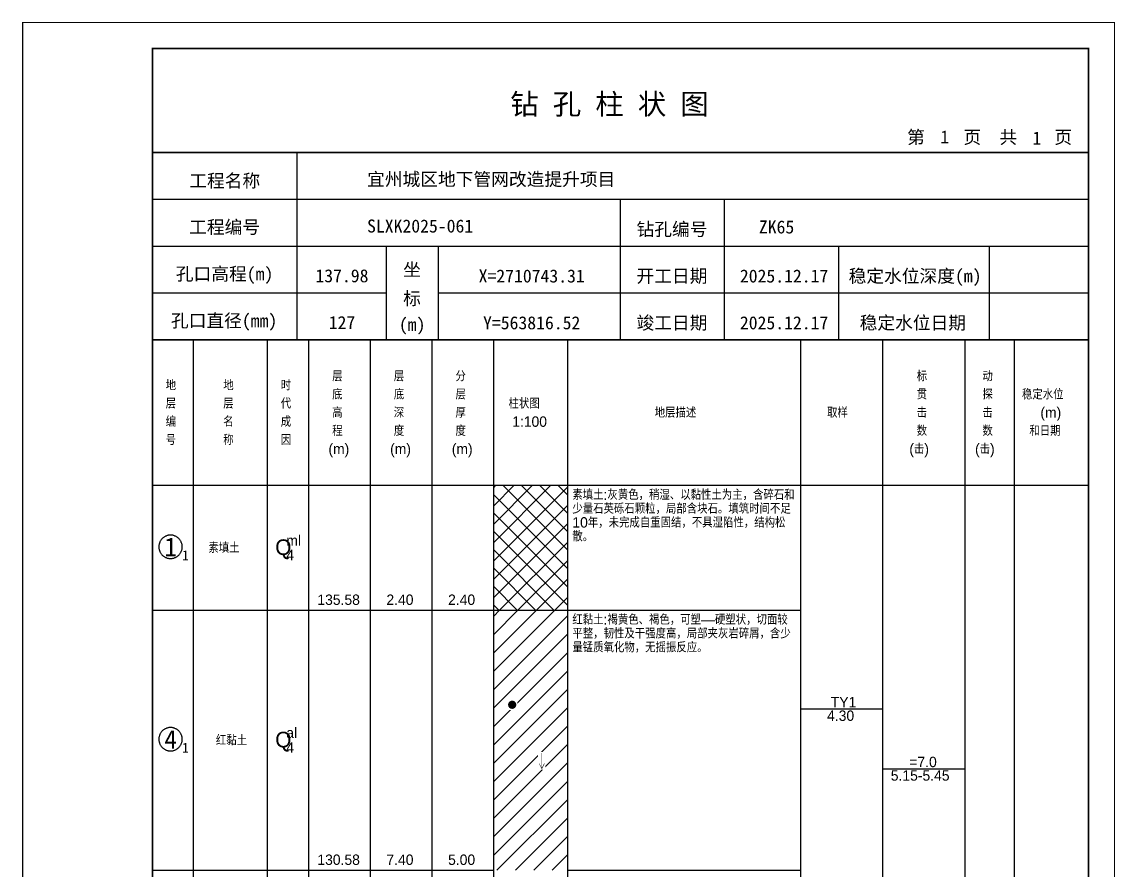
# Model space of a CAD drawing. Header units: millimetres. Extents: x 12489 to 89920, y 4630 to 4927.
# Drawn here: x 52529.3 to 52739.6, y 4763.7 to 4926.8 of the extents above; entities that cross this region are included whole.
import ezdxf
from ezdxf.enums import TextEntityAlignment as Align

# ---------------------------------------------------------------- set-up
doc = ezdxf.new("R2010")
doc.units = ezdxf.units.MM
doc.layers.add('GICAD_QUYANG', color=7, linetype='Continuous')
doc.layers.add('ZZT_TC', color=7, linetype='Continuous')
doc.styles.add('成果图图块', font='', dxfattribs={"height": 2.5})
doc.styles.add('成果图模板', font='')
doc.styles.add('成果图模板标题', font='simhei.ttf')
doc.styles.add('成果图表体', font='Comfont.shx', dxfattribs={"height": 2, "bigfont": 'Hztxt12a.shx'})
doc.styles.get('成果图图块').set_extended_font_data('FangSong_GB2312')
doc.styles.get('成果图模板').set_extended_font_data('FangSong_GB2312')

# ---------------------------------------------------------------- blocks, each defined once
blk = doc.blocks.new('DCBH-1-1-1347', base_point=(0.3, -0.11))
at = {"layer": 'ZZT_TC', "color": 7}
blk.add_polyline3d([(-0.19, 2.31, 0), (-0.3, 2.31, 0), (-0.41, 2.3, 0), (-0.52, 2.29, 0), (-0.63, 2.27, 0), (-0.73, 2.24, 0), (-0.84, 2.21, 0), (-0.95, 2.18, 0), (-1.05, 2.14, 0), (-1.15, 2.09, 0), (-1.25, 2.04, 0), (-1.35, 1.99, 0), (-1.44, 1.93, 0), (-1.53, 1.87, 0), (-1.62, 1.8, 0), (-1.7, 1.73, 0), (-1.78, 1.65, 0), (-1.86, 1.57, 0), (-1.93, 1.49, 0), (-2, 1.4, 0), (-2.06, 1.31, 0), (-2.12, 1.22, 0), (-2.17, 1.12, 0), (-2.22, 1.02, 0), (-2.27, 0.92, 0), (-2.31, 0.82, 0), (-2.34, 0.71, 0), (-2.37, 0.61, 0), (-2.4, 0.5, 0), (-2.41, 0.39, 0), (-2.43, 0.28, 0), (-2.44, 0.17, 0), (-2.44, 0.06, 0), (-2.44, -0.05, 0), (-2.43, -0.16, 0), (-2.41, -0.27, 0), (-2.4, -0.38, 0), (-2.37, -0.49, 0), (-2.34, -0.6, 0), (-2.31, -0.7, 0), (-2.27, -0.8, 0), (-2.22, -0.9, 0), (-2.17, -1, 0), (-2.12, -1.1, 0), (-2.06, -1.19, 0), (-2, -1.28, 0), (-1.93, -1.37, 0), (-1.86, -1.45, 0), (-1.78, -1.53, 0), (-1.7, -1.61, 0), (-1.62, -1.68, 0), (-1.53, -1.75, 0), (-1.44, -1.81, 0), (-1.35, -1.87, 0), (-1.25, -1.93, 0), (-1.15, -1.98, 0), (-1.05, -2.02, 0), (-0.95, -2.06, 0), (-0.84, -2.1, 0), (-0.73, -2.13, 0), (-0.63, -2.15, 0), (-0.52, -2.17, 0), (-0.41, -2.18, 0), (-0.3, -2.19, 0), (-0.19, -2.19, 0), (-0.08, -2.19, 0), (0.03, -2.18, 0), (0.14, -2.17, 0), (0.25, -2.15, 0), (0.36, -2.13, 0), (0.47, -2.1, 0), (0.57, -2.06, 0), (0.67, -2.02, 0), (0.77, -1.98, 0), (0.87, -1.93, 0), (0.97, -1.87, 0), (1.06, -1.81, 0), (1.15, -1.75, 0), (1.24, -1.68, 0), (1.32, -1.61, 0), (1.4, -1.53, 0), (1.48, -1.45, 0), (1.55, -1.37, 0), (1.62, -1.28, 0), (1.68, -1.19, 0), (1.74, -1.1, 0), (1.8, -1, 0), (1.85, -0.9, 0), (1.89, -0.8, 0), (1.93, -0.7, 0), (1.97, -0.6, 0), (2, -0.49, 0), (2.02, -0.38, 0), (2.04, -0.27, 0), (2.05, -0.16, 0), (2.06, -0.05, 0), (2.06, 0.06, 0), (2.06, 0.17, 0), (2.05, 0.28, 0), (2.04, 0.39, 0), (2.02, 0.5, 0), (2, 0.61, 0), (1.97, 0.71, 0), (1.93, 0.82, 0), (1.89, 0.92, 0), (1.85, 1.02, 0), (1.8, 1.12, 0), (1.74, 1.22, 0), (1.68, 1.31, 0), (1.62, 1.4, 0), (1.55, 1.49, 0), (1.48, 1.57, 0), (1.4, 1.65, 0), (1.32, 1.73, 0), (1.24, 1.8, 0), (1.15, 1.87, 0), (1.06, 1.93, 0), (0.97, 1.99, 0), (0.87, 2.04, 0), (0.77, 2.09, 0), (0.67, 2.14, 0), (0.57, 2.18, 0), (0.47, 2.21, 0), (0.36, 2.24, 0), (0.25, 2.27, 0), (0.14, 2.29, 0), (0.03, 2.3, 0), (-0.08, 2.31, 0), (-0.19, 2.31, 0)], dxfattribs=at)
at = {"style": '成果图图块'}
blk.add_text('1', height=3.57, dxfattribs=at).set_placement((-0.16, -1.74), align=Align.CENTER)
blk.add_text('1', height=1.91, dxfattribs=at).set_placement((2.03, -2.53))
blk = doc.blocks.new('DCBH-1-1-1348', base_point=(0.3, -0.11))
at = {"layer": 'ZZT_TC', "color": 7}
blk.add_polyline3d([(-0.19, 2.31, 0), (-0.3, 2.31, 0), (-0.41, 2.3, 0), (-0.52, 2.29, 0), (-0.63, 2.27, 0), (-0.73, 2.24, 0), (-0.84, 2.21, 0), (-0.95, 2.18, 0), (-1.05, 2.14, 0), (-1.15, 2.09, 0), (-1.25, 2.04, 0), (-1.35, 1.99, 0), (-1.44, 1.93, 0), (-1.53, 1.87, 0), (-1.62, 1.8, 0), (-1.7, 1.73, 0), (-1.78, 1.65, 0), (-1.86, 1.57, 0), (-1.93, 1.49, 0), (-2, 1.4, 0), (-2.06, 1.31, 0), (-2.12, 1.22, 0), (-2.17, 1.12, 0), (-2.22, 1.02, 0), (-2.27, 0.92, 0), (-2.31, 0.82, 0), (-2.34, 0.71, 0), (-2.37, 0.61, 0), (-2.4, 0.5, 0), (-2.41, 0.39, 0), (-2.43, 0.28, 0), (-2.44, 0.17, 0), (-2.44, 0.06, 0), (-2.44, -0.05, 0), (-2.43, -0.16, 0), (-2.41, -0.27, 0), (-2.4, -0.38, 0), (-2.37, -0.49, 0), (-2.34, -0.6, 0), (-2.31, -0.7, 0), (-2.27, -0.8, 0), (-2.22, -0.9, 0), (-2.17, -1, 0), (-2.12, -1.1, 0), (-2.06, -1.19, 0), (-2, -1.28, 0), (-1.93, -1.37, 0), (-1.86, -1.45, 0), (-1.78, -1.53, 0), (-1.7, -1.61, 0), (-1.62, -1.68, 0), (-1.53, -1.75, 0), (-1.44, -1.81, 0), (-1.35, -1.87, 0), (-1.25, -1.93, 0), (-1.15, -1.98, 0), (-1.05, -2.02, 0), (-0.95, -2.06, 0), (-0.84, -2.1, 0), (-0.73, -2.13, 0), (-0.63, -2.15, 0), (-0.52, -2.17, 0), (-0.41, -2.18, 0), (-0.3, -2.19, 0), (-0.19, -2.19, 0), (-0.08, -2.19, 0), (0.03, -2.18, 0), (0.14, -2.17, 0), (0.25, -2.15, 0), (0.36, -2.13, 0), (0.47, -2.1, 0), (0.57, -2.06, 0), (0.67, -2.02, 0), (0.77, -1.98, 0), (0.87, -1.93, 0), (0.97, -1.87, 0), (1.06, -1.81, 0), (1.15, -1.75, 0), (1.24, -1.68, 0), (1.32, -1.61, 0), (1.4, -1.53, 0), (1.48, -1.45, 0), (1.55, -1.37, 0), (1.62, -1.28, 0), (1.68, -1.19, 0), (1.74, -1.1, 0), (1.8, -1, 0), (1.85, -0.9, 0), (1.89, -0.8, 0), (1.93, -0.7, 0), (1.97, -0.6, 0), (2, -0.49, 0), (2.02, -0.38, 0), (2.04, -0.27, 0), (2.05, -0.16, 0), (2.06, -0.05, 0), (2.06, 0.06, 0), (2.06, 0.17, 0), (2.05, 0.28, 0), (2.04, 0.39, 0), (2.02, 0.5, 0), (2, 0.61, 0), (1.97, 0.71, 0), (1.93, 0.82, 0), (1.89, 0.92, 0), (1.85, 1.02, 0), (1.8, 1.12, 0), (1.74, 1.22, 0), (1.68, 1.31, 0), (1.62, 1.4, 0), (1.55, 1.49, 0), (1.48, 1.57, 0), (1.4, 1.65, 0), (1.32, 1.73, 0), (1.24, 1.8, 0), (1.15, 1.87, 0), (1.06, 1.93, 0), (0.97, 1.99, 0), (0.87, 2.04, 0), (0.77, 2.09, 0), (0.67, 2.14, 0), (0.57, 2.18, 0), (0.47, 2.21, 0), (0.36, 2.24, 0), (0.25, 2.27, 0), (0.14, 2.29, 0), (0.03, 2.3, 0), (-0.08, 2.31, 0), (-0.19, 2.31, 0)], dxfattribs=at)
at = {"style": '成果图图块'}
blk.add_text('4', height=3.57, dxfattribs=at).set_placement((-0.16, -1.74), align=Align.CENTER)
blk.add_text('1', height=1.91, dxfattribs=at).set_placement((2.03, -2.53))
blk = doc.blocks.new('gkqy1.dwg', base_point=(0.8, 0))
blk.add_wipeout([(-0.2, -0.2), (1.8, -0.2), (1.8, 1.8), (-0.2, 1.8)])
at = {"layer": 'GICAD_QUYANG'}
h = blk.add_hatch(color=7, dxfattribs=at)
edge = h.paths.add_edge_path()
edge.add_arc((0.8, 0.8), 0.8, 0, 360)
blk = doc.blocks.new('zztSLbg.dwg', base_point=(0.5, 0))
blk.add_wipeout([(-0.2, -0.2), (1.2, -0.2), (1.2, 3.2), (-0.2, 3.2)])
at = {"color": 7, "const_width": 0.1}
for points in [[(0.5, 3), (0.5, 0)], [(0, 1), (0.5, 0), (1, 1)]]:
    blk.add_lwpolyline(points, dxfattribs=at)
blk = doc.blocks.new('钻孔柱状图路桥昇龙制图梁世成校核莫家里.dwg183', base_point=(25, 236))
for p, q in [((52.82, 236), (52.82, 272)), ((25, 263), (205, 263)), ((115, 236), (115, 263)), ((135, 236), (135, 263)), ((25, 254), (205, 254)), ((70, 236), (70, 254)), ((80, 236), (80, 254)), ((157, 236), (157, 254)), ((185.95, 236), (185.95, 254)), ((25, 245), (70, 245)), ((80, 245), (205, 245))]:
    blk.add_line(p, q)
for points, const_width in [([(0, 0), (210, 0), (210, 297), (0, 297)], 0.25), ([(25, 5), (205, 5), (205, 292), (25, 292)], 0.3)]:
    blk.add_lwpolyline(points, close=True, dxfattribs=dict(const_width=const_width))
at = {"const_width": 0.3}
for points in [[(25, 272), (205, 272)], [(25, 236), (205, 236)]]:
    blk.add_lwpolyline(points, dxfattribs=at)
for s, height, style, p in [('钻 孔 柱 状 图', 4, '成果图模板标题', (93.8, 279.31)), ('第', 2.5, '成果图模板', (170.12, 273.7)), ('页', 2.5, '成果图模板', (180.96, 273.7)), ('共', 2.5, '成果图模板', (187.88, 273.7)), ('页', 2.5, '成果图模板', (198.44, 273.7)), ('工程名称', 2.5, '成果图模板', (32.07, 265.32)), ('宜州城区地下管网改造提升项目', 2.5, '成果图模板', (66.26, 265.61)), ('工程编号', 2.5, '成果图模板', (32.05, 256.41)), ('SLXK2025-061', 2.5, '成果图模板', (66.26, 256.61)), ('钻孔编号', 2.5, '成果图模板', (118.08, 256)), ('ZK65', 2.5, '成果图模板', (141.61, 256.43)), ('孔口高程(m)', 2.5, '成果图模板', (29.48, 247.41)), ('坐', 2.5, '成果图模板', (73.21, 248.24)), ('开工日期', 2.5, '成果图模板', (118.08, 247)), ('稳定水位深度(m)', 2.5, '成果图模板', (158.86, 247)), ('标', 2.5, '成果图模板', (73.21, 242.7)), ('孔口直径(mm)', 2.5, '成果图模板', (28.54, 238.41)), ('(m) ', 2.5, '成果图模板', (72.38, 237.65)), ('竣工日期', 2.5, '成果图模板', (118.08, 238)), ('稳定水位日期', 2.5, '成果图模板', (160.99, 238))]:
    blk.add_text(s, height=height, dxfattribs=dict(style=style)).set_placement(p)
at = {"style": '成果图模板'}
for s, p in [('1', (177.35, 273.74)), ('1', (195.08, 273.53)), ('137.98', (61.43, 247.04)), ('X=2710743.31', (97.92, 247)), ('2025.12.17', (146.46, 247)), ('127', (61.43, 238.04)), ('Y=563816.52', (97.92, 238)), ('2025.12.17', (146.46, 238))]:
    blk.add_text(s, height=2.5, dxfattribs=at).set_placement(p, align=Align.CENTER)

msp = doc.modelspace()

# ---------------------------------------------------------------- hatches: boundary and pattern name
at = {"linetype": 'Continuous'}
h = msp.add_hatch(dxfattribs=at)
h.set_pattern_fill('GKSTT', scale=0.5, style=0, pattern_type=2)
h.set_pattern_definition([(45, (0, 0), (-1.76776695, 1.76776695), []), (135, (0, 0), (-1.76776695, -1.76776695), [])])
h.paths.add_polyline_path([(52620.06, 4813.71), (52634.29, 4813.71), (52634.29, 4837.71), (52620.06, 4837.71)])
h = msp.add_hatch(dxfattribs=at)
h.set_pattern_fill('GKNXT', scale=0.5, style=0, pattern_type=2)
h.set_pattern_definition([(45, (0, 0), (-1.76776695, 1.76776695), [])])
h.paths.add_polyline_path([(52620.06, 4763.71), (52634.29, 4763.71), (52634.29, 4813.71), (52620.06, 4813.71)])

# ---------------------------------------------------------------- linework, layer by layer
at = {"color": 0}
for p, q in [((52554.45, 4837.71), (52562.35, 4837.71)), ((52554.45, 4813.71), (52554.45, 4837.71)), ((52562.35, 4813.71), (52562.35, 4837.71)), ((52554.45, 4813.71), (52562.35, 4813.71)), ((52554.45, 4813.71), (52562.35, 4813.71)), ((52554.45, 4763.71), (52554.45, 4813.71)), ((52562.35, 4763.71), (52562.35, 4813.71)), ((52554.45, 4763.71), (52562.35, 4763.71))]:
    msp.add_line(p, q, dxfattribs=at)
for points in [[(52554.45, 4865.71), (52562.35, 4865.71)], [(52554.45, 4837.71), (52554.45, 4865.71)], [(52562.35, 4837.71), (52562.35, 4865.71)], [(52562.35, 4865.71), (52576.58, 4865.71)], [(52562.35, 4837.71), (52562.35, 4865.71)], [(52576.58, 4837.71), (52576.58, 4865.71)], [(52576.58, 4865.71), (52584.49, 4865.71)], [(52576.58, 4837.71), (52576.58, 4865.71)], [(52584.49, 4837.71), (52584.49, 4865.71)], [(52584.49, 4865.71), (52596.35, 4865.71)], [(52584.49, 4837.71), (52584.49, 4865.71)], [(52596.35, 4837.71), (52596.35, 4865.71)], [(52596.35, 4865.71), (52608.2, 4865.71)], [(52596.35, 4837.71), (52596.35, 4865.71)], [(52608.2, 4837.71), (52608.2, 4865.71)], [(52608.2, 4865.71), (52620.06, 4865.71)], [(52608.2, 4837.71), (52608.2, 4865.71)], [(52620.06, 4837.71), (52620.06, 4865.71)], [(52620.06, 4865.71), (52634.29, 4865.71)], [(52620.06, 4837.71), (52620.06, 4865.71)], [(52634.29, 4837.71), (52634.29, 4865.71)], [(52634.29, 4865.71), (52679.11, 4865.71)], [(52634.29, 4837.71), (52634.29, 4865.71)], [(52679.11, 4837.71), (52679.11, 4865.71)], [(52679.11, 4865.71), (52694.92, 4865.71)], [(52679.11, 4837.71), (52679.11, 4865.71)], [(52694.92, 4837.71), (52694.92, 4865.71)], [(52694.92, 4865.71), (52710.73, 4865.71)], [(52694.92, 4837.71), (52694.92, 4865.71)], [(52710.73, 4837.71), (52710.73, 4865.71)], [(52710.73, 4865.71), (52720.22, 4865.71)], [(52710.73, 4837.71), (52710.73, 4865.71)], [(52720.22, 4837.71), (52720.22, 4865.71)], [(52720.22, 4865.71), (52734.45, 4865.71)], [(52720.22, 4837.71), (52720.22, 4865.71)], [(52734.45, 4837.71), (52734.45, 4865.71)], [(52554.45, 4837.71), (52562.35, 4837.71)], [(52554.45, 4643.71), (52554.45, 4837.71)], [(52554.45, 4837.71), (52562.35, 4837.71)], [(52562.35, 4643.71), (52562.35, 4837.71)], [(52562.35, 4837.71), (52576.58, 4837.71)], [(52562.35, 4643.71), (52562.35, 4837.71)], [(52562.35, 4837.71), (52576.58, 4837.71)], [(52562.35, 4837.71), (52576.58, 4837.71)], [(52562.35, 4813.71), (52562.35, 4837.71)], [(52576.58, 4643.71), (52576.58, 4837.71)], [(52576.58, 4813.71), (52576.58, 4837.71)], [(52576.58, 4837.71), (52584.49, 4837.71)], [(52576.58, 4643.71), (52576.58, 4837.71)], [(52576.58, 4837.71), (52584.49, 4837.71)], [(52576.58, 4837.71), (52584.49, 4837.71)], [(52576.58, 4813.71), (52576.58, 4837.71)], [(52584.49, 4643.71), (52584.49, 4837.71)], [(52584.49, 4813.71), (52584.49, 4837.71)], [(52584.49, 4837.71), (52596.35, 4837.71)], [(52584.49, 4643.71), (52584.49, 4837.71)], [(52584.49, 4837.71), (52596.35, 4837.71)], [(52584.49, 4837.71), (52596.35, 4837.71)], [(52584.49, 4813.71), (52584.49, 4837.71)], [(52596.35, 4643.71), (52596.35, 4837.71)], [(52596.35, 4813.71), (52596.35, 4837.71)], [(52596.35, 4837.71), (52608.2, 4837.71)], [(52596.35, 4643.71), (52596.35, 4837.71)], [(52596.35, 4837.71), (52608.2, 4837.71)], [(52596.35, 4837.71), (52608.2, 4837.71)], [(52596.35, 4813.71), (52596.35, 4837.71)], [(52608.2, 4643.71), (52608.2, 4837.71)], [(52608.2, 4813.71), (52608.2, 4837.71)], [(52608.2, 4837.71), (52620.06, 4837.71)], [(52608.2, 4643.71), (52608.2, 4837.71)], [(52608.2, 4837.71), (52620.06, 4837.71)], [(52608.2, 4837.71), (52620.06, 4837.71)], [(52608.2, 4813.71), (52608.2, 4837.71)], [(52620.06, 4643.71), (52620.06, 4837.71)], [(52620.06, 4813.71), (52620.06, 4837.71)], [(52620.06, 4837.71), (52634.29, 4837.71)], [(52620.06, 4643.71), (52620.06, 4837.71)], [(52620.06, 4837.71), (52634.29, 4837.71)], [(52634.29, 4643.71), (52634.29, 4837.71)], [(52634.29, 4837.71), (52679.11, 4837.71)], [(52634.29, 4643.71), (52634.29, 4837.71)], [(52634.29, 4837.71), (52679.11, 4837.71)], [(52634.29, 4837.71), (52679.11, 4837.71)], [(52634.29, 4813.71), (52634.29, 4837.71)], [(52679.11, 4643.71), (52679.11, 4837.71)], [(52679.11, 4813.71), (52679.11, 4837.71)], [(52679.11, 4837.71), (52694.92, 4837.71)], [(52679.11, 4643.71), (52679.11, 4837.71)], [(52679.11, 4837.71), (52694.92, 4837.71)], [(52694.92, 4643.71), (52694.92, 4837.71)], [(52694.92, 4837.71), (52710.73, 4837.71)], [(52694.92, 4643.71), (52694.92, 4837.71)], [(52694.92, 4837.71), (52710.73, 4837.71)], [(52710.73, 4643.71), (52710.73, 4837.71)], [(52710.73, 4837.71), (52720.22, 4837.71)], [(52710.73, 4643.71), (52710.73, 4837.71)], [(52710.73, 4837.71), (52720.22, 4837.71)], [(52720.22, 4643.71), (52720.22, 4837.71)], [(52720.22, 4837.71), (52734.45, 4837.71)], [(52720.22, 4643.71), (52720.22, 4837.71)], [(52720.22, 4837.71), (52734.45, 4837.71)], [(52734.45, 4643.71), (52734.45, 4837.71)], [(52562.35, 4813.71), (52576.58, 4813.71)], [(52562.35, 4813.71), (52576.58, 4813.71)], [(52562.35, 4763.71), (52562.35, 4813.71)], [(52576.58, 4763.71), (52576.58, 4813.71)], [(52576.58, 4813.71), (52584.49, 4813.71)], [(52576.58, 4813.71), (52584.49, 4813.71)], [(52576.58, 4763.71), (52576.58, 4813.71)], [(52584.49, 4763.71), (52584.49, 4813.71)], [(52584.49, 4813.71), (52596.35, 4813.71)], [(52584.49, 4813.71), (52596.35, 4813.71)], [(52584.49, 4763.71), (52584.49, 4813.71)], [(52596.35, 4763.71), (52596.35, 4813.71)], [(52596.35, 4813.71), (52608.2, 4813.71)], [(52596.35, 4813.71), (52608.2, 4813.71)], [(52596.35, 4763.71), (52596.35, 4813.71)], [(52608.2, 4763.71), (52608.2, 4813.71)], [(52608.2, 4813.71), (52620.06, 4813.71)], [(52608.2, 4813.71), (52620.06, 4813.71)], [(52608.2, 4763.71), (52608.2, 4813.71)], [(52620.06, 4763.71), (52620.06, 4813.71)], [(52634.29, 4813.71), (52679.11, 4813.71)], [(52634.29, 4813.71), (52679.11, 4813.71)], [(52634.29, 4763.71), (52634.29, 4813.71)], [(52679.11, 4763.71), (52679.11, 4813.71)], [(52679.11, 4794.71), (52694.92, 4794.71)], [(52694.92, 4783.21), (52710.73, 4783.21)], [(52562.35, 4763.71), (52576.58, 4763.71)], [(52576.58, 4763.71), (52584.49, 4763.71)], [(52584.49, 4763.71), (52596.35, 4763.71)], [(52596.35, 4763.71), (52608.2, 4763.71)], [(52608.2, 4763.71), (52620.06, 4763.71)], [(52634.29, 4763.71), (52679.11, 4763.71)]]:
    msp.add_lwpolyline(points, dxfattribs=at)
at = {"color": 7, "flags": 128}
msp.add_lwpolyline([(52620.06, 4813.71), (52634.29, 4813.71)], dxfattribs=at)

# ---------------------------------------------------------------- block references
for name, p in [('DCBH-1-1-1347', (52558.4, 4825.71)), ('DCBH-1-1-1348', (52558.4, 4788.71))]:
    msp.add_blockref(name, p)

# ---------------------------------------------------------------- texts
at = {"color": 0, "style": '成果图表体'}
for s, height, p in [('层', 2, (52589, 4857.71)), ('层', 2, (52600.85, 4857.71)), ('分', 2, (52612.71, 4857.71)), ('标', 2, (52701.41, 4857.71)), ('动', 2, (52714.05, 4857.71)), ('地', 2, (52556.98, 4855.96)), ('地', 2, (52568.05, 4855.96)), ('时', 2, (52579.11, 4855.96)), ('底', 2, (52589, 4854.21)), ('底', 2, (52600.85, 4854.21)), ('层', 2, (52612.71, 4854.21)), ('贯', 2, (52701.41, 4854.21)), ('探', 2, (52714.05, 4854.21)), ('稳定水位', 2, (52721.65, 4854.21)), ('层', 2, (52556.98, 4852.46)), ('层', 2, (52568.05, 4852.46)), ('代', 2, (52579.11, 4852.46)), ('高', 2, (52589, 4850.71)), ('深', 2, (52600.85, 4850.71)), ('厚', 2, (52612.71, 4850.71)), ('柱状图', 2, (52622.91, 4852.46)), ('地层描述', 2, (52651.02, 4850.71)), ('取样', 2, (52684.18, 4850.71)), ('击', 2, (52701.41, 4850.71)), ('击', 2, (52714.05, 4850.71)), ('(m)', 2, (52725.2, 4850.71)), ('编', 2, (52556.98, 4848.96)), ('名', 2, (52568.05, 4848.96)), ('成', 2, (52579.11, 4848.96)), ('1:100', 2, (52623.62, 4848.96)), ('程', 2, (52589, 4847.21)), ('度', 2, (52600.85, 4847.21)), ('度', 2, (52612.71, 4847.21)), ('数', 2, (52701.41, 4847.21)), ('数', 2, (52714.05, 4847.21)), ('和日期', 2, (52723.07, 4847.21)), ('号', 2, (52556.98, 4845.46)), ('称', 2, (52568.05, 4845.46)), ('因', 2, (52579.11, 4845.46)), ('(m)', 2, (52588.28, 4843.71)), ('(m)', 2, (52600.14, 4843.71)), ('(m)', 2, (52612, 4843.71)), ('(击)', 2, (52699.99, 4843.71)), ('(击)', 2, (52712.63, 4843.71)), ('Q', 3, (52578.05, 4824.31)), ('ml', 2, (52580.18, 4826.11)), ('素填土', 2, (52565.2, 4824.71)), ('4', 2, (52580.18, 4823.31)), ('135.58', 2, (52586.15, 4814.71)), ('2.40', 2, (52599.43, 4814.71)), ('2.40', 2, (52611.29, 4814.71)), ('TY1', 2, (52684.89, 4795.01)), ('4.30', 2, (52684.18, 4792.41)), ('红黏土', 2, (52566.63, 4787.71)), ('Q', 3, (52578.05, 4787.31)), ('al', 2, (52580.18, 4789.11)), ('4', 2, (52580.18, 4786.31)), ('=7.0', 2, (52699.99, 4783.51)), ('5.15-5.45', 2, (52696.43, 4780.91)), ('130.58', 2, (52586.15, 4764.71)), ('7.40', 2, (52599.43, 4764.71)), ('5.00', 2, (52611.29, 4764.71))]:
    msp.add_text(s, height=height, dxfattribs=at).set_placement(p)
at = {"color": 0, "char_height": 2, "width": 43.0292, "attachment_point": 1, "line_spacing_factor": 0.8, "style": '成果图表体'}
for s, insert in [('素填土:灰黄色，稍湿、以黏性土为主，含碎石和少量石英砾石颗粒，局部含块石。填筑时间不足10年，未完成自重固结，不具湿陷性，结构松散。', (52635.19, 4836.91)), ('红黏土:褐黄色、褐色，可塑—硬塑状，切面较平整，韧性及干强度高，局部夹灰岩碎屑，含少量锰质氧化物，无摇振反应。', (52635.19, 4812.91))]:
    msp.add_mtext(s, dxfattribs=dict(at, insert=insert))

# ---------------------------------------------------------------- next in the draw order: block references
for name, p in [('gkqy1.dwg', (52623.62, 4794.71)), ('zztSLbg.dwg', (52629.31, 4783.21))]:
    msp.add_blockref(name, p)

# ---------------------------------------------------------------- next in the draw order: block references
msp.add_blockref('钻孔柱状图路桥昇龙制图梁世成校核莫家里.dwg183', (52554.45, 4865.71))

doc.saveas('drawing.dxf')
